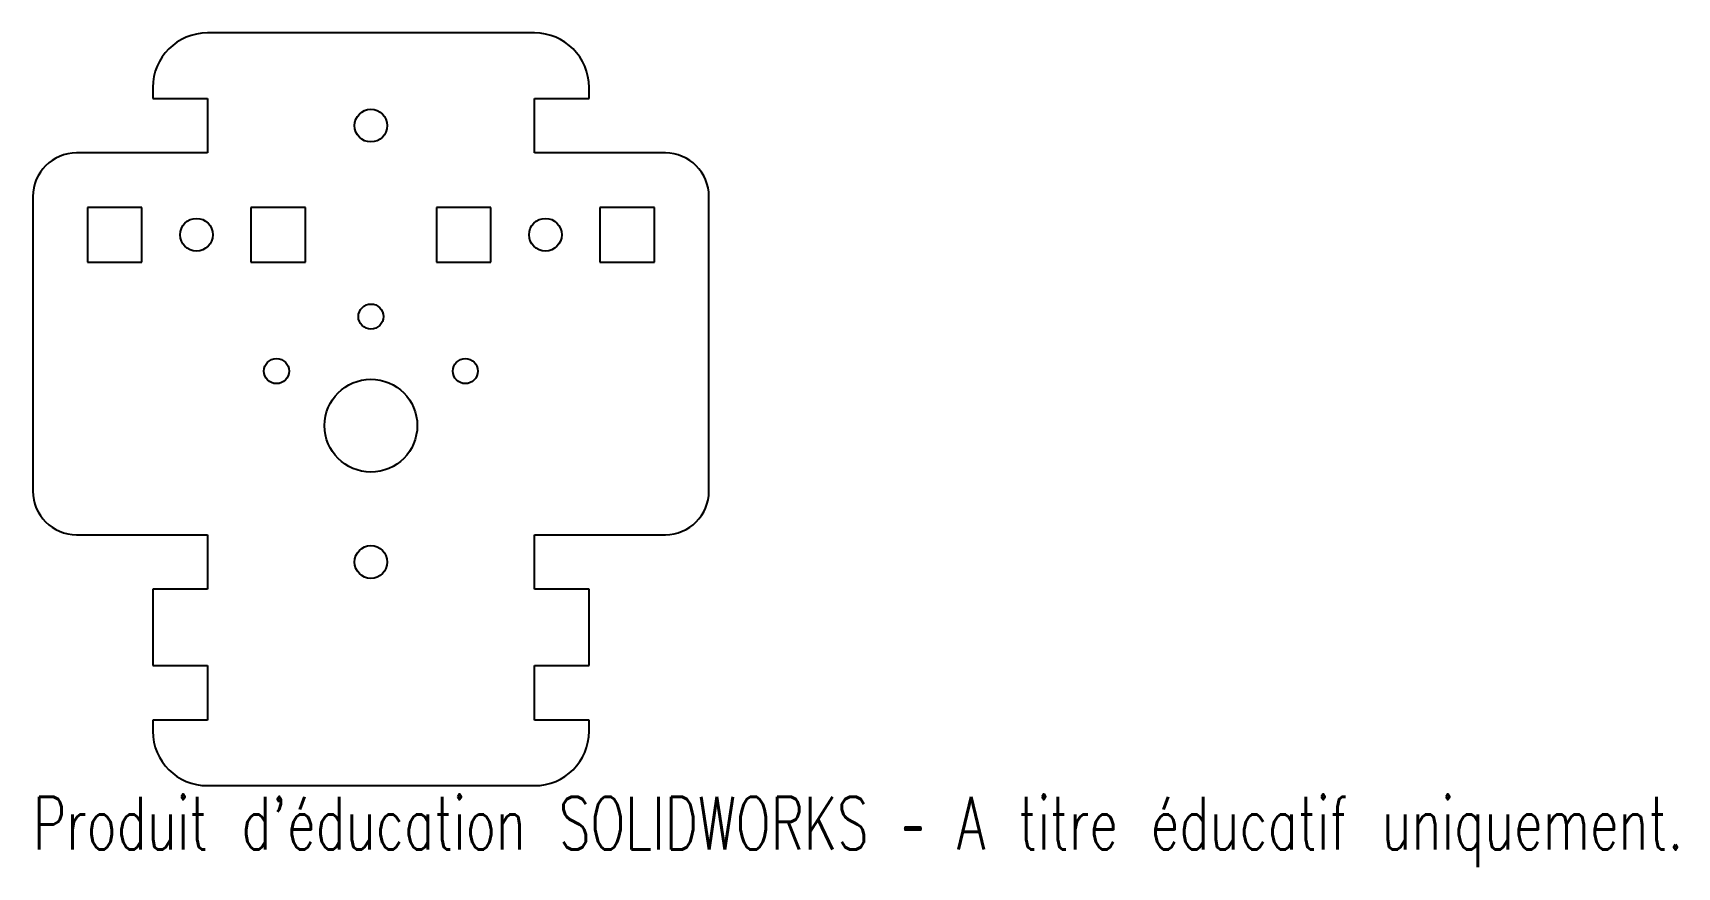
# Model space of a CAD drawing. Header units: millimetres. Extents: x -31 to 120, y -18 to 58.
import ezdxf

# ---------------------------------------------------------------- set-up
doc = ezdxf.new("R2010")
doc.units = ezdxf.units.MM
doc.styles.add('SLDTEXTSTYLE0', font='TXT', dxfattribs={"width": 0.7, "bigfont": 'bigfont'})

msp = doc.modelspace()

# ---------------------------------------------------------------- linework, layer by layer
at = {"color": 7, "linetype": 'Continuous', "lineweight": 25}
for p, q in [((15, 58), (-15, 58)), ((-20, 53), (-20, 52)), ((20, 52), (20, 53)), ((-20, 52), (-15, 52)), ((-15, 52), (-15, 47)), ((15, 47), (15, 52)), ((15, 52), (20, 52)), ((-15, 47), (-27, 47)), ((27, 47), (15, 47)), ((-31, 43), (-31, 16)), ((31, 16), (31, 43)), ((-21, 42), (-26, 42)), ((-26, 42), (-26, 37)), ((-21, 37), (-21, 42)), ((-11, 42), (-11, 37)), ((-6, 42), (-11, 42)), ((-6, 37), (-6, 42)), ((11, 42), (6, 42)), ((6, 42), (6, 37)), ((11, 37), (11, 42)), ((21, 42), (21, 37)), ((26, 42), (21, 42)), ((26, 37), (26, 42)), ((-26, 37), (-21, 37)), ((-11, 37), (-6, 37)), ((6, 37), (11, 37)), ((21, 37), (26, 37)), ((-27, 12), (-15, 12)), ((-15, 12), (-15, 7)), ((15, 7), (15, 12)), ((15, 12), (27, 12)), ((-15, 7), (-20, 7)), ((-20, 7), (-20, 0)), ((20, 7), (15, 7)), ((20, 0), (20, 7)), ((-20, 0), (-15, 0)), ((-15, 0), (-15, -5)), ((15, -5), (15, 0)), ((15, 0), (20, 0)), ((-15, -5), (-20, -5)), ((-20, -5), (-20, -6)), ((20, -5), (15, -5)), ((20, -6), (20, -5)), ((-15, -11), (15, -11))]:
    msp.add_line(p, q, dxfattribs=at)
for centre, radius in [((0, 49.5), 1.5), ((-16, 39.5), 1.5), ((16, 39.5), 1.5), ((0, 32), 1.15), ((-8.66, 27), 1.15), ((8.66, 27), 1.15), ((0, 22), 4.25), ((0, 9.5), 1.5)]:
    msp.add_circle(centre, radius, dxfattribs=at)
for centre, radius, start, end in [((-15, 53), 5, 90, 180), ((15, 53), 5, 0, 90), ((-27, 43), 4, 90, 180), ((27, 43), 4, 0, 90), ((-27, 16), 4, 180, 270), ((27, 16), 4, 270, 0), ((-15, -6), 5, 180, 270), ((15, -6), 5, 270, 0)]:
    msp.add_arc(centre, radius, start, end, dxfattribs=at)

# ---------------------------------------------------------------- texts
at = {"color": 7, "linetype": 'Continuous', "insert": (-31, -12.02), "char_height": 4.8336, "attachment_point": 1, "style": 'SLDTEXTSTYLE0'}
msp.add_mtext("Produit d'éducation SOLIDWORKS – A titre éducatif uniquement.", dxfattribs=at)

doc.saveas('drawing.dxf')
